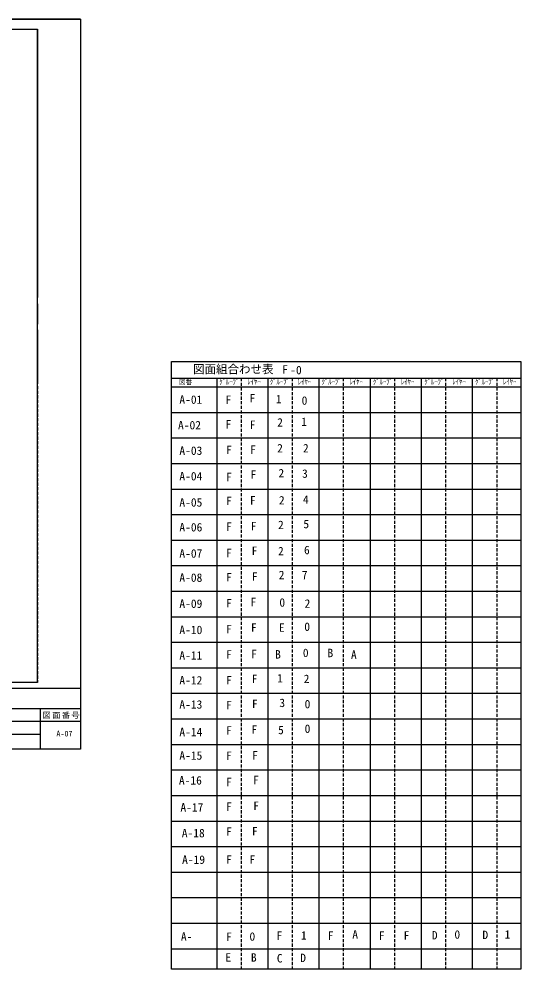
# Model space of a CAD drawing. Units: millimetres on the paper. Extents: x -205 to 375, y -229 to 143.
# Drawn here: x 178.9 to 375.3, y -229 to 143 of the extents above; entities that cross this region are included whole.
import ezdxf
from ezdxf.enums import TextEntityAlignment as Align

# ---------------------------------------------------------------- set-up
doc = ezdxf.new("R2010")
doc.units = ezdxf.units.MM
doc.linetypes.add('DASHED1', pattern=[1.8, 1.2, -0.6])
for name, color, linetype in [('2-6', 7, 'Continuous'), ('F-0', 7, 'Continuous'), ('F-F', 7, 'Continuous')]:
    doc.layers.add(name, color=color, linetype=linetype)
doc.styles.add('ＭＳ ゴシック', font='')
doc.styles.get('ＭＳ ゴシック').set_extended_font_data('MS Gothic')

msp = doc.modelspace()

# ---------------------------------------------------------------- linework, layer by layer
at = {"layer": '2-6'}
for p, q in [((-193.847, 139.028), (186.153, 139.028)), ((186.153, 139.028), (186.153, 73.056)), ((186.153, -116.861), (186.153, 139.028)), ((186.153, 76.162), (186.153, 36.578)), ((186.153, 36.578), (186.153, 33.939)), ((186.153, 31.456), (186.153, 28.817)), ((186.153, 28.817), (186.153, 26.178)), ((186.153, 26.178), (186.153, 23.539)), ((186.153, 21.251), (186.153, 18.612)), ((186.153, 18.612), (186.153, 0.139)), ((186.153, -116.861), (-193.847, -116.861))]:
    msp.add_line(p, q, dxfattribs=at)
at = {"layer": '2-6', "color": 4, "linetype": 'DASHED1'}
msp.add_line((186.153, -0.749), (186.153, -116.861), dxfattribs=at)
at = {"layer": 'F-0'}
for p, q in [((238.527, 2.319), (375.262, 2.319)), ((256.216, 2.319), (256.216, -229.023)), ((276.216, 2.319), (276.216, -229.023)), ((296.216, 2.319), (296.216, -229.023)), ((316.216, 2.319), (316.216, -229.023)), ((336.216, 2.319), (336.216, -229.023)), ((356.216, 2.319), (356.216, -229.023)), ((238.527, -1.068), (375.262, -1.068)), ((238.527, -11.068), (375.262, -11.068)), ((238.527, -21.068), (375.262, -21.068)), ((238.527, -31.068), (375.262, -31.068)), ((238.527, -41.068), (375.262, -41.068)), ((238.527, -51.068), (375.262, -51.068)), ((238.527, -61.068), (375.262, -61.068)), ((238.527, -71.068), (375.262, -71.068)), ((238.527, -81.068), (375.262, -81.068)), ((238.527, -91.068), (375.262, -91.068)), ((238.527, -101.068), (375.262, -101.068)), ((238.527, -111.068), (375.262, -111.068)), ((238.527, -121.068), (375.262, -121.068)), ((238.527, -131.068), (375.262, -131.068)), ((238.527, -141.068), (375.262, -141.068)), ((238.527, -151.068), (375.262, -151.068)), ((238.527, -161.068), (375.262, -161.068)), ((238.527, -171.068), (375.262, -171.068)), ((238.527, -181.068), (375.262, -181.068)), ((238.527, -191.068), (375.262, -191.068)), ((238.527, -201.068), (375.262, -201.068)), ((238.527, -211.068), (375.262, -211.068)), ((238.527, -221.068), (375.262, -221.068))]:
    msp.add_line(p, q, dxfattribs=at)
at = {"layer": 'F-0', "linetype": 'DASHED1'}
for p, q in [((265.755, 2.319), (265.755, -229.023)), ((285.755, 2.319), (285.755, -229.023)), ((305.755, 2.319), (305.755, -229.023)), ((325.755, 2.319), (325.755, -229.023)), ((345.755, 2.319), (345.755, -229.023)), ((365.755, 2.319), (365.755, -229.023))]:
    msp.add_line(p, q, dxfattribs=at)
at = {"layer": 'F-0'}
msp.add_lwpolyline([(238.527, 8.932), (375.262, 8.932), (375.262, -229.023), (238.527, -229.023)], close=True, dxfattribs=at)
at = {"layer": 'F-F'}
for p, q in [((202.925, 143), (-205, 143)), ((-205, -119), (202.925, -119)), ((101.075, -127), (202.925, -127)), ((187.175, -127), (187.175, -143)), ((101.075, -132), (202.925, -132)), ((101.075, -137), (187.175, -137))]:
    msp.add_line(p, q, dxfattribs=at)
for points in [[(202.925, -143), (-205, -143), (-205, 143)], [(-205, 143), (202.925, 143), (202.925, -143)]]:
    msp.add_lwpolyline(points, dxfattribs=at)

# ---------------------------------------------------------------- texts
at = {"layer": '2-6', "style": 'ＭＳ ゴシック'}
msp.add_text('\u3000A-07', height=2.199, dxfattribs=at).set_placement((190.425, -138.61), align=Align.BOTTOM_LEFT)
at = {"layer": 'F-0', "style": 'ＭＳ ゴシック'}
for s, p in [('図面組合わせ表', (246.963, 3.217)), ('F', (281.855, 3.133)), ('-0', (284.993, 2.892)), ('A-01', (241.615, -8.684)), ('F', (259.653, -8.743)), ('F', (269.062, -8.158)), ('1', (279.366, -8.475)), ('0', (289.448, -9.046)), ('A-02', (241.088, -18.681)), ('F', (259.653, -18.353)), ('F', (269.132, -18.534)), ('2', (279.874, -17.606)), ('1', (289.284, -17.377)), ('A-03', (241.615, -28.678)), ('F', (259.879, -28.359)), ('F', (269.347, -28.297)), ('2', (279.874, -27.705)), ('2', (289.972, -27.705)), ('2', (280.374, -37.48)), ('3', (289.616, -37.649)), ('A-04', (241.615, -38.675)), ('F', (259.879, -38.992)), ('F', (269.454, -38.059)), ('F', (259.879, -48.341)), ('F', (269.239, -48.143)), ('2', (280.543, -48.079)), ('4', (289.955, -47.824)), ('A-05', (241.615, -48.935)), ('A-06', (241.615, -58.669)), ('F', (259.879, -58.452)), ('F', (269.561, -58.228)), ('2', (280.204, -57.745)), ('5', (290.125, -57.406)), ('A-07', (241.615, -68.929)), ('F', (259.879, -68.755)), ('F', (269.883, -67.883)), ('2', (280.204, -68.005)), ('6', (290.379, -67.581)), ('A-08', (241.615, -78.393)), ('F', (259.879, -78.219)), ('F', (269.99, -77.967)), ('2', (280.486, -77.355)), ('7', (289.513, -77.355)), ('A-09', (241.615, -88.604)), ('F', (259.879, -88.426)), ('F', (269.454, -87.944)), ('0', (280.742, -88.127)), ('2', (290.588, -88.537)), ('A-10', (241.615, -98.864)), ('F', (259.879, -98.538)), ('F', (269.622, -97.933)), ('E', (280.543, -97.96)), ('0', (290.486, -97.633)), ('F', (269.693, -108.309)), ('B', (279.06, -108.453)), ('0', (289.916, -107.856)), ('B', (299.571, -107.906)), ('A-11', (241.615, -108.861)), ('F', (259.879, -108.458)), ('A', (308.744, -108.58)), ('A-12', (241.615, -118.595)), ('F', (259.879, -118.57)), ('F', (269.907, -118.072)), ('1', (279.872, -117.786)), ('2', (290.251, -118.028)), ('A-13', (241.615, -128.066)), ('F', (259.879, -128.3)), ('F', (270.014, -127.834)), ('3', (280.717, -127.442)), ('0', (290.614, -127.924)), ('F', (269.8, -137.918)), ('5', (280.234, -138.062)), ('0', (290.614, -137.579)), ('A-14', (241.615, -138.852)), ('F', (259.879, -138.221)), ('A-15', (241.615, -148.06)), ('F', (259.879, -148.142)), ('F', (270.122, -148.003)), ('A-16', (241.436, -157.794)), ('F', (259.879, -158.444)), ('F', (270.444, -157.658)), ('F', (270.551, -167.742)), ('A-17', (242.033, -168.344)), ('F', (259.879, -168.079)), ('A-18', (242.569, -178.428)), ('F', (259.879, -177.841)), ('F', (270.014, -177.719)), ('A-19', (242.677, -188.834)), ('F', (259.879, -188.784)), ('F', (269.001, -188.826)), ('A-', (242.213, -218.942)), ('F', (259.879, -219.041)), ('0', (269.037, -218.928)), ('F', (279.653, -218.609)), ('1', (289.176, -218.525)), ('F', (299.653, -218.609)), ('A', (309.27, -218.117)), ('F', (319.653, -218.609)), ('F', (329.365, -218.525)), ('D', (340.374, -218.459)), ('0', (349.224, -218.138)), ('D', (360.167, -218.298)), ('1', (368.856, -218.138)), ('E', (259.623, -227.138)), ('B', (269.6, -227.138)), ('C', (279.738, -227.46)), ('D', (288.91, -227.299))]:
    msp.add_text(s, height=3.299, dxfattribs=at).set_placement(p, align=Align.BOTTOM_LEFT)
at = {"layer": 'F-0', "style": 'ＭＳ ゴシック', "width": 0.9}
for s, p in [('図番', (241.462, -0.755)), ('ｸﾞﾙｰﾌﾟ', (257.233, -0.755)), ('ﾚｲﾔｰ', (268.172, -0.755)), ('ｸﾞﾙｰﾌﾟ', (277.034, -0.755)), ('ﾚｲﾔｰ', (287.973, -0.755)), ('ｸﾞﾙｰﾌﾟ', (297.258, -0.755)), ('ﾚｲﾔｰ', (308.196, -0.755)), ('ｸﾞﾙｰﾌﾟ', (317.354, -0.755)), ('ﾚｲﾔｰ', (328.292, -0.755)), ('ｸﾞﾙｰﾌﾟ', (337.45, -0.755)), ('ﾚｲﾔｰ', (348.388, -0.755)), ('ｸﾞﾙｰﾌﾟ', (357.292, -0.755)), ('ﾚｲﾔｰ', (368.23, -0.755))]:
    msp.add_text(s, height=2.053, dxfattribs=at).set_placement(p, align=Align.BOTTOM_LEFT)
at = {"layer": 'F-F', "insert": (188.099, -131.004), "char_height": 2.199, "attachment_point": 7, "style": 'ＭＳ ゴシック'}
msp.add_mtext('\\T1.16;\\W1.05;図面番号', dxfattribs=at)

doc.saveas('drawing.dxf')
